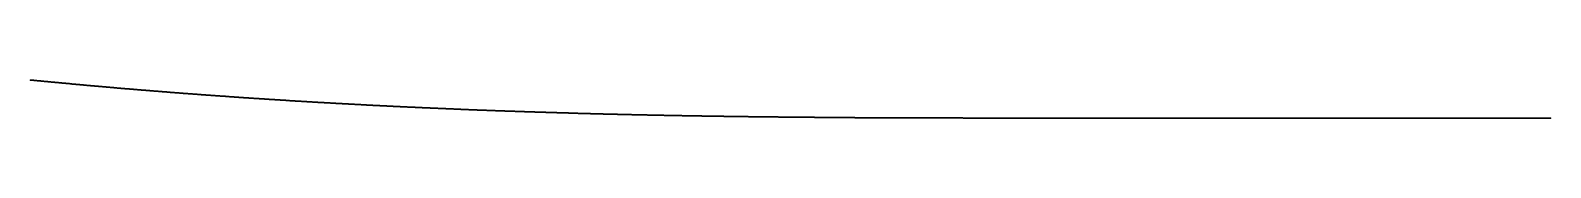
# Model space of a CAD drawing. Header units: metres. Extents: x 0 to 360, y 0 to 49.
# Drawn here: x 225.01 to 247.49, y 0 to 0.56 of the extents above; entities that cross this region are included whole.
import ezdxf

# ---------------------------------------------------------------- set-up
doc = ezdxf.new("R2010")
doc.units = ezdxf.units.M

msp = doc.modelspace()

# ---------------------------------------------------------------- linework, layer by layer
for p in [(225.009, 0.561), (225.021, 0.56), (225.032, 0.559), (225.043, 0.558), (225.055, 0.557), (225.066, 0.556), (225.078, 0.554), (225.089, 0.553), (225.101, 0.552), (225.112, 0.551), (225.124, 0.55), (225.135, 0.549), (225.147, 0.548), (225.158, 0.547), (225.17, 0.546), (225.181, 0.544), (225.193, 0.543), (225.204, 0.542), (225.216, 0.541), (225.227, 0.54), (225.239, 0.539), (225.25, 0.538), (225.262, 0.537), (225.273, 0.536), (225.284, 0.535), (225.296, 0.533), (225.307, 0.532), (225.319, 0.531), (225.33, 0.53), (225.342, 0.529), (225.353, 0.528), (225.365, 0.527), (225.376, 0.526), (225.388, 0.525), (225.399, 0.524), (225.411, 0.523), (225.422, 0.522), (225.434, 0.52), (225.445, 0.519), (225.457, 0.518), (225.468, 0.517), (225.48, 0.516), (225.491, 0.515), (225.503, 0.514), (225.514, 0.513), (225.526, 0.512), (225.537, 0.511), (225.549, 0.51), (225.56, 0.509), (225.572, 0.508), (225.583, 0.507), (225.595, 0.505), (225.606, 0.504), (225.618, 0.503), (225.629, 0.502), (225.641, 0.501), (225.652, 0.5), (225.664, 0.499), (225.675, 0.498), (225.687, 0.497), (225.698, 0.496), (225.71, 0.495), (225.721, 0.494), (225.733, 0.493), (225.744, 0.492), (225.755, 0.491), (225.767, 0.49), (225.778, 0.489), (225.79, 0.488), (225.801, 0.487), (225.813, 0.486), (225.824, 0.485), (225.836, 0.483), (225.847, 0.482), (225.859, 0.481), (225.87, 0.48), (225.882, 0.479), (225.893, 0.478), (225.905, 0.477), (225.916, 0.476), (225.928, 0.475), (225.939, 0.474), (225.951, 0.473), (225.962, 0.472), (225.974, 0.471), (225.986, 0.47), (225.997, 0.469), (226.009, 0.468), (226.02, 0.467), (226.032, 0.466), (226.043, 0.465), (226.055, 0.464), (226.066, 0.463), (226.078, 0.462), (226.089, 0.461), (226.101, 0.46), (226.112, 0.459), (226.124, 0.458), (226.135, 0.457), (226.147, 0.456), (226.158, 0.455), (226.17, 0.454), (226.181, 0.453), (226.193, 0.452), (226.204, 0.451), (226.216, 0.45), (226.227, 0.449), (226.239, 0.448), (226.25, 0.447), (226.262, 0.446), (226.273, 0.445), (226.285, 0.444), (226.296, 0.443), (226.308, 0.442), (226.319, 0.441), (226.331, 0.44), (226.342, 0.439), (226.354, 0.438), (226.365, 0.437), (226.377, 0.436), (226.388, 0.435), (226.4, 0.434), (226.411, 0.433), (226.423, 0.432), (226.434, 0.431), (226.446, 0.431), (226.457, 0.43), (226.469, 0.429), (226.481, 0.428), (226.492, 0.427), (226.504, 0.426), (226.515, 0.425), (226.527, 0.424), (226.538, 0.423), (226.55, 0.422), (226.561, 0.421), (226.573, 0.42), (226.584, 0.419), (226.596, 0.418), (226.607, 0.417), (226.619, 0.416), (226.63, 0.415), (226.642, 0.414), (226.653, 0.413), (226.665, 0.412), (226.676, 0.411), (226.688, 0.411), (226.699, 0.41), (226.711, 0.409), (226.723, 0.408), (226.734, 0.407), (226.746, 0.406), (226.757, 0.405), (226.769, 0.404), (226.78, 0.403), (226.792, 0.402), (226.803, 0.401), (226.815, 0.4), (226.826, 0.399), (226.838, 0.398), (226.849, 0.397), (226.861, 0.397), (226.872, 0.396), (226.884, 0.395), (226.896, 0.394), (226.907, 0.393), (226.919, 0.392), (226.93, 0.391), (226.942, 0.39), (226.953, 0.389), (226.965, 0.388), (226.976, 0.387), (226.988, 0.387), (226.999, 0.386), (227.011, 0.385), (227.022, 0.384), (227.034, 0.383), (227.045, 0.382), (227.057, 0.381), (227.069, 0.38), (227.08, 0.379), (227.092, 0.378), (227.103, 0.378), (227.115, 0.377), (227.126, 0.376), (227.138, 0.375), (227.149, 0.374), (227.161, 0.373), (227.172, 0.372), (227.184, 0.371), (227.195, 0.37), (227.207, 0.37), (227.219, 0.369), (227.23, 0.368), (227.242, 0.367), (227.253, 0.366), (227.265, 0.365), (227.276, 0.364), (227.288, 0.363), (227.299, 0.362), (227.311, 0.362), (227.322, 0.361), (227.334, 0.36), (227.346, 0.359), (227.357, 0.358), (227.369, 0.357), (227.38, 0.356), (227.392, 0.356), (227.403, 0.355), (227.415, 0.354), (227.426, 0.353), (227.438, 0.352), (227.449, 0.351), (227.461, 0.35), (227.473, 0.35), (227.484, 0.349), (227.496, 0.348), (227.507, 0.347), (227.519, 0.346), (227.53, 0.345), (227.542, 0.344), (227.553, 0.344), (227.565, 0.343), (227.577, 0.342), (227.588, 0.341), (227.6, 0.34), (227.611, 0.339), (227.623, 0.339), (227.634, 0.338), (227.646, 0.337), (227.657, 0.336), (227.669, 0.335), (227.681, 0.334), (227.692, 0.334), (227.704, 0.333), (227.715, 0.332), (227.727, 0.331), (227.738, 0.33), (227.75, 0.329), (227.761, 0.329), (227.773, 0.328), (227.785, 0.327), (227.796, 0.326), (227.808, 0.325), (227.819, 0.324), (227.831, 0.324), (227.842, 0.323), (227.854, 0.322), (227.865, 0.321), (227.877, 0.32), (227.889, 0.32), (227.9, 0.319), (227.912, 0.318), (227.923, 0.317), (227.935, 0.316), (227.946, 0.316), (227.958, 0.315), (227.97, 0.314), (227.981, 0.313), (227.993, 0.312), (228.004, 0.311), (228.016, 0.311), (228.027, 0.31), (228.039, 0.309), (228.05, 0.308), (228.062, 0.308), (228.074, 0.307), (228.085, 0.306), (228.097, 0.305), (228.108, 0.304), (228.12, 0.304), (228.131, 0.303), (228.143, 0.302), (228.155, 0.301), (228.166, 0.3), (228.178, 0.3), (228.189, 0.299), (228.201, 0.298), (228.212, 0.297), (228.224, 0.297), (228.236, 0.296), (228.247, 0.295), (228.259, 0.294), (228.27, 0.293), (228.282, 0.293), (228.293, 0.292), (228.305, 0.291), (228.317, 0.29), (228.328, 0.29), (228.34, 0.289), (228.351, 0.288), (228.363, 0.287), (228.374, 0.287), (228.386, 0.286), (228.398, 0.285), (228.409, 0.284), (228.421, 0.284), (228.432, 0.283), (228.444, 0.282), (228.455, 0.281), (228.467, 0.281), (228.479, 0.28), (228.49, 0.279), (228.502, 0.278), (228.513, 0.278), (228.525, 0.277), (228.537, 0.276), (228.548, 0.275), (228.56, 0.275), (228.571, 0.274), (228.583, 0.273), (228.594, 0.272), (228.606, 0.272), (228.618, 0.271), (228.629, 0.27), (228.641, 0.269), (228.652, 0.269), (228.664, 0.268), (228.675, 0.267), (228.687, 0.266), (228.699, 0.266), (228.71, 0.265), (228.722, 0.264), (228.733, 0.264), (228.745, 0.263), (228.757, 0.262), (228.768, 0.261), (228.78, 0.261), (228.791, 0.26), (228.803, 0.259), (228.814, 0.259), (228.826, 0.258), (228.838, 0.257), (228.849, 0.256), (228.861, 0.256), (228.872, 0.255), (228.884, 0.254), (228.896, 0.254), (228.907, 0.253), (228.919, 0.252), (228.93, 0.251), (228.942, 0.251), (228.953, 0.25), (228.965, 0.249), (228.977, 0.249), (228.988, 0.248), (229, 0.247), (229.011, 0.247), (229.023, 0.246), (229.035, 0.245), (229.046, 0.244), (229.058, 0.244), (229.069, 0.243), (229.081, 0.242), (229.093, 0.242), (229.104, 0.241), (229.116, 0.24), (229.127, 0.24), (229.139, 0.239), (229.15, 0.238), (229.162, 0.238), (229.174, 0.237), (229.185, 0.236), (229.197, 0.236), (229.208, 0.235), (229.22, 0.234), (229.232, 0.234), (229.243, 0.233), (229.255, 0.232), (229.266, 0.231), (229.278, 0.231), (229.29, 0.23), (229.301, 0.229), (229.313, 0.229), (229.324, 0.228), (229.336, 0.227), (229.348, 0.227), (229.359, 0.226), (229.371, 0.226), (229.382, 0.225), (229.394, 0.224), (229.406, 0.224), (229.417, 0.223), (229.429, 0.222), (229.44, 0.222), (229.452, 0.221), (229.464, 0.22), (229.475, 0.22), (229.487, 0.219), (229.498, 0.218), (229.51, 0.218), (229.522, 0.217), (229.533, 0.216), (229.545, 0.216), (229.556, 0.215), (229.568, 0.214), (229.58, 0.214), (229.591, 0.213), (229.603, 0.213), (229.614, 0.212), (229.626, 0.211), (229.638, 0.211), (229.649, 0.21), (229.661, 0.209), (229.672, 0.209), (229.684, 0.208), (229.696, 0.207), (229.707, 0.207), (229.719, 0.206), (229.73, 0.206), (229.742, 0.205), (229.754, 0.204), (229.765, 0.204), (229.777, 0.203), (229.788, 0.203), (229.8, 0.202), (229.812, 0.201), (229.823, 0.201), (229.835, 0.2), (229.846, 0.199), (229.858, 0.199), (229.87, 0.198), (229.881, 0.198), (229.893, 0.197), (229.904, 0.196), (229.916, 0.196), (229.928, 0.195), (229.939, 0.195), (229.951, 0.194), (229.962, 0.193), (229.974, 0.193), (229.986, 0.192), (229.997, 0.192), (230.009, 0.191), (230.021, 0.19), (230.032, 0.19), (230.044, 0.189), (230.055, 0.189), (230.067, 0.188), (230.079, 0.187), (230.09, 0.187), (230.102, 0.186), (230.113, 0.186), (230.125, 0.185), (230.137, 0.184), (230.148, 0.184), (230.16, 0.183), (230.171, 0.183), (230.183, 0.182), (230.195, 0.182), (230.206, 0.181), (230.218, 0.18), (230.23, 0.18), (230.241, 0.179), (230.253, 0.179), (230.264, 0.178), (230.276, 0.178), (230.288, 0.177), (230.299, 0.176), (230.311, 0.176), (230.322, 0.175), (230.334, 0.175), (230.346, 0.174), (230.357, 0.174), (230.369, 0.173), (230.381, 0.172), (230.392, 0.172), (230.404, 0.171), (230.415, 0.171), (230.427, 0.17), (230.439, 0.17), (230.45, 0.169), (230.462, 0.169), (230.473, 0.168), (230.485, 0.167), (230.497, 0.167), (230.508, 0.166), (230.52, 0.166), (230.532, 0.165), (230.543, 0.165), (230.555, 0.164), (230.566, 0.164), (230.578, 0.163), (230.59, 0.162), (230.601, 0.162), (230.613, 0.161), (230.625, 0.161), (230.636, 0.16), (230.648, 0.16), (230.659, 0.159), (230.671, 0.159), (230.683, 0.158), (230.694, 0.158), (230.706, 0.157), (230.717, 0.157), (230.729, 0.156), (230.741, 0.156), (230.752, 0.155), (230.764, 0.154), (230.776, 0.154), (230.787, 0.153), (230.799, 0.153), (230.81, 0.152), (230.822, 0.152), (230.834, 0.151), (230.845, 0.151), (230.857, 0.15), (230.869, 0.15), (230.88, 0.149), (230.892, 0.149), (230.903, 0.148), (230.915, 0.148), (230.927, 0.147), (230.938, 0.147), (230.95, 0.146), (230.962, 0.146), (230.973, 0.145), (230.985, 0.145), (230.996, 0.144), (231.008, 0.144), (231.02, 0.143), (231.031, 0.143), (231.043, 0.142), (231.055, 0.142), (231.066, 0.141), (231.078, 0.141), (231.089, 0.14), (231.101, 0.14), (231.113, 0.139), (231.124, 0.139), (231.136, 0.138), (231.148, 0.138), (231.159, 0.137), (231.171, 0.137), (231.182, 0.136), (231.194, 0.136), (231.206, 0.135), (231.217, 0.135), (231.229, 0.134), (231.241, 0.134), (231.252, 0.133), (231.264, 0.133), (231.276, 0.132), (231.287, 0.132), (231.299, 0.131), (231.31, 0.131), (231.322, 0.13), (231.334, 0.13), (231.345, 0.13), (231.357, 0.129), (231.369, 0.129), (231.38, 0.128), (231.392, 0.128), (231.403, 0.127), (231.415, 0.127), (231.427, 0.126), (231.438, 0.126), (231.45, 0.125), (231.462, 0.125), (231.473, 0.124), (231.485, 0.124), (231.497, 0.123), (231.508, 0.123), (231.52, 0.123), (231.531, 0.122), (231.543, 0.122), (231.555, 0.121), (231.566, 0.121), (231.578, 0.12), (231.59, 0.12), (231.601, 0.119), (231.613, 0.119), (231.624, 0.118), (231.636, 0.118), (231.648, 0.118), (231.659, 0.117), (231.671, 0.117), (231.683, 0.116), (231.694, 0.116), (231.706, 0.115), (231.718, 0.115), (231.729, 0.114), (231.741, 0.114), (231.752, 0.114), (231.764, 0.113), (231.776, 0.113), (231.787, 0.112), (231.799, 0.112), (231.811, 0.111), (231.822, 0.111), (231.834, 0.111), (231.846, 0.11), (231.857, 0.11), (231.869, 0.109), (231.881, 0.109), (231.892, 0.108), (231.904, 0.108), (231.915, 0.108), (231.927, 0.107), (231.939, 0.107), (231.95, 0.106), (231.962, 0.106), (231.974, 0.106), (231.985, 0.105), (231.997, 0.105), (232.009, 0.104), (232.02, 0.104), (232.032, 0.103), (232.043, 0.103), (232.055, 0.103), (232.067, 0.102), (232.078, 0.102), (232.09, 0.101), (232.102, 0.101), (232.113, 0.101), (232.125, 0.1), (232.137, 0.1), (232.148, 0.099), (232.16, 0.099), (232.172, 0.099), (232.183, 0.098), (232.195, 0.098), (232.206, 0.097), (232.218, 0.097), (232.23, 0.097), (232.241, 0.096), (232.253, 0.096), (232.265, 0.095), (232.276, 0.095), (232.288, 0.095), (232.3, 0.094), (232.311, 0.094), (232.323, 0.093), (232.335, 0.093), (232.346, 0.093), (232.358, 0.092), (232.369, 0.092), (232.381, 0.092), (232.393, 0.091), (232.404, 0.091), (232.416, 0.09), (232.428, 0.09), (232.439, 0.09), (232.451, 0.089), (232.463, 0.089), (232.474, 0.088), (232.486, 0.088), (232.498, 0.088), (232.509, 0.087), (232.521, 0.087), (232.533, 0.087), (232.544, 0.086), (232.556, 0.086), (232.567, 0.086), (232.579, 0.085), (232.591, 0.085), (232.602, 0.084), (232.614, 0.084), (232.626, 0.084), (232.637, 0.083), (232.649, 0.083), (232.661, 0.083), (232.672, 0.082), (232.684, 0.082), (232.696, 0.082), (232.707, 0.081), (232.719, 0.081), (232.731, 0.08), (232.742, 0.08), (232.754, 0.08), (232.765, 0.079), (232.777, 0.079), (232.789, 0.079), (232.8, 0.078), (232.812, 0.078), (232.824, 0.078), (232.835, 0.077), (232.847, 0.077), (232.859, 0.077), (232.87, 0.076), (232.882, 0.076), (232.894, 0.076), (232.905, 0.075), (232.917, 0.075), (232.929, 0.075), (232.94, 0.074), (232.952, 0.074), (232.964, 0.074), (232.975, 0.073), (232.987, 0.073), (232.998, 0.073), (233.01, 0.072), (233.022, 0.072), (233.033, 0.072), (233.045, 0.071), (233.057, 0.071), (233.068, 0.071), (233.08, 0.07), (233.092, 0.07), (233.103, 0.07), (233.115, 0.069), (233.127, 0.069), (233.138, 0.069), (233.15, 0.068), (233.162, 0.068), (233.173, 0.068), (233.185, 0.067), (233.197, 0.067), (233.208, 0.067), (233.22, 0.066), (233.232, 0.066), (233.243, 0.066), (233.255, 0.065), (233.266, 0.065), (233.278, 0.065), (233.29, 0.065), (233.301, 0.064), (233.313, 0.064), (233.325, 0.064), (233.336, 0.063), (233.348, 0.063), (233.36, 0.063), (233.371, 0.062), (233.383, 0.062), (233.395, 0.062), (233.406, 0.062), (233.418, 0.061), (233.43, 0.061), (233.441, 0.061), (233.453, 0.06), (233.465, 0.06), (233.476, 0.06), (233.488, 0.059), (233.5, 0.059), (233.511, 0.059), (233.523, 0.059), (233.535, 0.058), (233.546, 0.058), (233.558, 0.058), (233.57, 0.057), (233.581, 0.057), (233.593, 0.057), (233.604, 0.057), (233.616, 0.056), (233.628, 0.056), (233.639, 0.056), (233.651, 0.055), (233.663, 0.055), (233.674, 0.055), (233.686, 0.055), (233.698, 0.054), (233.709, 0.054), (233.721, 0.054), (233.733, 0.053), (233.744, 0.053), (233.756, 0.053), (233.768, 0.053), (233.779, 0.052), (233.791, 0.052), (233.803, 0.052), (233.814, 0.052), (233.826, 0.051), (233.838, 0.051), (233.849, 0.051), (233.861, 0.05), (233.873, 0.05), (233.884, 0.05), (233.896, 0.05), (233.908, 0.049), (233.919, 0.049), (233.931, 0.049), (233.943, 0.049), (233.954, 0.048), (233.966, 0.048), (233.978, 0.048), (233.989, 0.048), (234.001, 0.047), (234.013, 0.047), (234.024, 0.047), (234.036, 0.047), (234.048, 0.046), (234.059, 0.046), (234.071, 0.046), (234.082, 0.046), (234.094, 0.045), (234.106, 0.045), (234.117, 0.045), (234.129, 0.045), (234.141, 0.044), (234.152, 0.044), (234.164, 0.044), (234.176, 0.044), (234.187, 0.043), (234.199, 0.043), (234.211, 0.043), (234.222, 0.043), (234.234, 0.042), (234.246, 0.042), (234.257, 0.042), (234.269, 0.042), (234.281, 0.041), (234.292, 0.041), (234.304, 0.041), (234.316, 0.041), (234.327, 0.041), (234.339, 0.04), (234.351, 0.04), (234.362, 0.04), (234.374, 0.04), (234.386, 0.039), (234.397, 0.039), (234.409, 0.039), (234.421, 0.039), (234.432, 0.038), (234.444, 0.038), (234.456, 0.038), (234.467, 0.038), (234.479, 0.038), (234.491, 0.037), (234.502, 0.037), (234.514, 0.037), (234.526, 0.037), (234.537, 0.037), (234.549, 0.036), (234.561, 0.036), (234.572, 0.036), (234.584, 0.036), (234.596, 0.035), (234.607, 0.035), (234.619, 0.035), (234.631, 0.035), (234.642, 0.035), (234.654, 0.034), (234.666, 0.034), (234.677, 0.034), (234.689, 0.034), (234.701, 0.034), (234.712, 0.033), (234.724, 0.033), (234.736, 0.033), (234.747, 0.033), (234.759, 0.033), (234.771, 0.032), (234.782, 0.032), (234.794, 0.032), (234.806, 0.032), (234.817, 0.032), (234.829, 0.031), (234.841, 0.031), (234.852, 0.031), (234.864, 0.031), (234.876, 0.031), (234.887, 0.03), (234.899, 0.03), (234.911, 0.03), (234.922, 0.03), (234.934, 0.03), (234.946, 0.029), (234.957, 0.029), (234.969, 0.029), (234.981, 0.029), (234.992, 0.029), (235.004, 0.028), (235.016, 0.028), (235.027, 0.028), (235.039, 0.028), (235.051, 0.028), (235.062, 0.028), (235.074, 0.027), (235.086, 0.027), (235.097, 0.027), (235.109, 0.027), (235.121, 0.027), (235.132, 0.026), (235.144, 0.026), (235.156, 0.026), (235.167, 0.026), (235.179, 0.026), (235.191, 0.026), (235.202, 0.025), (235.214, 0.025), (235.226, 0.025), (235.237, 0.025), (235.249, 0.025), (235.261, 0.025), (235.272, 0.024), (235.284, 0.024), (235.296, 0.024), (235.307, 0.024), (235.319, 0.024), (235.331, 0.024), (235.342, 0.023), (235.354, 0.023), (235.366, 0.023), (235.377, 0.023), (235.389, 0.023), (235.401, 0.023), (235.412, 0.022), (235.424, 0.022), (235.436, 0.022), (235.447, 0.022), (235.459, 0.022), (235.471, 0.022), (235.482, 0.021), (235.494, 0.021), (235.506, 0.021), (235.517, 0.021), (235.529, 0.021), (235.541, 0.021), (235.552, 0.021), (235.564, 0.02), (235.576, 0.02), (235.587, 0.02), (235.599, 0.02), (235.611, 0.02), (235.622, 0.02), (235.634, 0.019), (235.646, 0.019), (235.657, 0.019), (235.669, 0.019), (235.681, 0.019), (235.692, 0.019), (235.704, 0.019), (235.716, 0.018), (235.727, 0.018), (235.739, 0.018), (235.751, 0.018), (235.762, 0.018), (235.774, 0.018), (235.786, 0.018), (235.797, 0.017), (235.809, 0.017), (235.821, 0.017), (235.832, 0.017), (235.844, 0.017), (235.856, 0.017), (235.867, 0.017), (235.879, 0.017), (235.891, 0.016), (235.902, 0.016), (235.914, 0.016), (235.926, 0.016), (235.937, 0.016), (235.949, 0.016), (235.961, 0.016), (235.972, 0.016), (235.984, 0.015), (235.996, 0.015), (236.007, 0.015), (236.019, 0.015), (236.031, 0.015), (236.042, 0.015), (236.054, 0.015), (236.066, 0.015), (236.077, 0.014), (236.089, 0.014), (236.101, 0.014), (236.112, 0.014), (236.124, 0.014), (236.136, 0.014), (236.147, 0.014), (236.159, 0.014), (236.171, 0.013), (236.182, 0.013), (236.194, 0.013), (236.206, 0.013), (236.218, 0.013), (236.229, 0.013), (236.241, 0.013), (236.253, 0.013), (236.264, 0.013), (236.276, 0.012), (236.288, 0.012), (236.299, 0.012), (236.311, 0.012), (236.323, 0.012), (236.334, 0.012), (236.346, 0.012), (236.358, 0.012), (236.369, 0.012), (236.381, 0.011), (236.393, 0.011), (236.404, 0.011), (236.416, 0.011), (236.428, 0.011), (236.439, 0.011), (236.451, 0.011), (236.463, 0.011), (236.474, 0.011), (236.486, 0.011), (236.498, 0.01), (236.509, 0.01), (236.521, 0.01), (236.533, 0.01), (236.544, 0.01), (236.556, 0.01), (236.568, 0.01), (236.579, 0.01), (236.591, 0.01), (236.603, 0.01), (236.614, 0.009), (236.626, 0.009), (236.638, 0.009), (236.649, 0.009), (236.661, 0.009), (236.673, 0.009), (236.684, 0.009), (236.696, 0.009), (236.708, 0.009), (236.719, 0.009), (236.731, 0.009), (236.743, 0.009), (236.754, 0.008), (236.766, 0.008), (236.778, 0.008), (236.789, 0.008), (236.801, 0.008), (236.813, 0.008), (236.824, 0.008), (236.836, 0.008), (236.848, 0.008), (236.859, 0.008), (236.871, 0.008), (236.883, 0.008), (236.895, 0.007), (236.906, 0.007), (236.918, 0.007), (236.93, 0.007), (236.941, 0.007), (236.953, 0.007), (236.965, 0.007), (236.976, 0.007), (236.988, 0.007), (237, 0.007), (237.011, 0.007), (237.023, 0.007), (237.035, 0.007), (237.046, 0.006), (237.058, 0.006), (237.07, 0.006), (237.081, 0.006), (237.093, 0.006), (237.105, 0.006), (237.116, 0.006), (237.128, 0.006), (237.14, 0.006), (237.151, 0.006), (237.163, 0.006), (237.175, 0.006), (237.186, 0.006), (237.198, 0.006), (237.21, 0.005), (237.221, 0.005), (237.233, 0.005), (237.245, 0.005), (237.256, 0.005), (237.268, 0.005), (237.28, 0.005), (237.291, 0.005), (237.303, 0.005), (237.315, 0.005), (237.326, 0.005), (237.338, 0.005), (237.35, 0.005), (237.361, 0.005), (237.373, 0.005), (237.385, 0.005), (237.396, 0.004), (237.408, 0.004), (237.42, 0.004), (237.431, 0.004), (237.443, 0.004), (237.455, 0.004), (237.467, 0.004), (237.478, 0.004), (237.49, 0.004), (237.502, 0.004), (237.513, 0.004), (237.525, 0.004), (237.537, 0.004), (237.548, 0.004), (237.56, 0.004), (237.572, 0.004), (237.583, 0.004), (237.595, 0.004), (237.607, 0.004), (237.618, 0.003), (237.63, 0.003), (237.642, 0.003), (237.653, 0.003), (237.665, 0.003), (237.677, 0.003), (237.688, 0.003), (237.7, 0.003), (237.712, 0.003), (237.723, 0.003), (237.735, 0.003), (237.747, 0.003), (237.758, 0.003), (237.77, 0.003), (237.782, 0.003), (237.793, 0.003), (237.805, 0.003), (237.817, 0.003), (237.828, 0.003), (237.84, 0.003), (237.852, 0.003), (237.863, 0.003), (237.875, 0.003), (237.887, 0.002), (237.898, 0.002), (237.91, 0.002), (237.922, 0.002), (237.933, 0.002), (237.945, 0.002), (237.957, 0.002), (237.969, 0.002), (237.98, 0.002), (237.992, 0.002), (238.004, 0.002), (238.015, 0.002), (238.027, 0.002), (238.039, 0.002), (238.05, 0.002), (238.062, 0.002), (238.074, 0.002), (238.085, 0.002), (238.097, 0.002), (238.109, 0.002), (238.12, 0.002), (238.132, 0.002), (238.144, 0.002), (238.155, 0.002), (238.167, 0.002), (238.179, 0.002), (238.19, 0.002), (238.202, 0.002), (238.214, 0.002), (238.225, 0.001), (238.237, 0.001), (238.249, 0.001), (238.26, 0.001), (238.272, 0.001), (238.284, 0.001), (238.295, 0.001), (238.307, 0.001), (238.319, 0.001), (238.33, 0.001), (238.342, 0.001), (238.354, 0.001), (238.365, 0.001), (238.377, 0.001), (238.389, 0.001), (238.4, 0.001), (238.412, 0.001), (238.424, 0.001), (238.435, 0.001), (238.447, 0.001), (238.459, 0.001), (238.471, 0.001), (238.482, 0.001), (238.494, 0.001), (238.506, 0.001), (238.517, 0.001), (238.529, 0.001), (238.541, 0.001), (238.552, 0.001), (238.564, 0.001), (238.576, 0.001), (238.587, 0.001), (238.599, 0.001), (238.611, 0.001), (238.622, 0.001), (238.634, 0.001), (238.646, 0.001), (238.657, 0.001), (238.669, 0.001), (238.681, 0.001), (238.692, 0.001), (238.704, 0.001), (238.716, 0.001), (238.727, 0.001), (238.739, 0.001), (238.751, 0.001), (238.762, 0.001), (238.774, 0.001), (238.786, 0.001), (238.797, 0.001), (238.809, 0), (238.821, 0), (238.832, 0), (238.844, 0), (238.856, 0), (238.867, 0), (238.879, 0), (238.891, 0), (238.903, 0), (238.914, 0), (238.926, 0), (238.938, 0), (238.949, 0), (238.961, 0), (238.973, 0), (238.984, 0), (238.996, 0), (239.008, 0), (239.019, 0), (239.031, 0), (239.043, 0), (239.054, 0), (239.066, 0), (239.078, 0), (239.089, 0), (239.101, 0), (239.113, 0), (239.124, 0), (239.136, 0), (239.148, 0), (239.159, 0), (239.171, 0), (239.183, 0), (239.194, 0), (239.206, 0), (239.218, 0), (239.229, 0), (239.241, 0), (239.253, 0), (239.264, 0), (239.276, 0), (239.288, 0), (239.299, 0), (239.311, 0), (239.323, 0), (239.334, 0), (239.346, 0), (239.358, 0), (239.37, 0), (239.381, 0), (239.393, 0), (239.405, 0), (239.416, 0), (239.428, 0), (239.44, 0), (239.451, 0), (239.463, 0), (239.475, 0), (239.486, 0), (239.498, 0), (239.51, 0), (239.521, 0), (239.533, 0), (239.545, 0), (239.556, 0), (239.568, 0), (239.58, 0), (239.591, 0), (239.603, 0), (239.615, 0), (239.626, 0), (239.638, 0), (239.65, 0), (239.661, 0), (239.673, 0), (239.685, 0), (239.696, 0), (239.708, 0), (239.72, 0), (239.731, 0), (239.743, 0), (239.755, 0), (239.766, 0), (239.778, 0), (239.79, 0), (239.802, 0), (239.813, 0), (239.825, 0), (239.837, 0), (239.848, 0), (239.86, 0), (239.872, 0), (239.883, 0), (239.895, 0), (239.907, 0), (239.918, 0), (239.93, 0), (239.942, 0), (239.953, 0), (239.965, 0), (239.977, 0), (239.988, 0), (240, 0), (240.012, 0), (240.023, 0), (240.035, 0), (240.047, 0), (240.058, 0), (240.07, 0), (240.082, 0), (240.093, 0), (240.105, 0), (240.117, 0), (240.128, 0), (240.14, 0), (240.152, 0), (240.163, 0), (240.175, 0), (240.187, 0), (240.198, 0), (240.21, 0), (240.222, 0), (240.233, 0), (240.245, 0), (240.257, 0), (240.268, 0), (240.28, 0), (240.292, 0), (240.304, 0), (240.315, 0), (240.327, 0), (240.339, 0), (240.35, 0), (240.362, 0), (240.374, 0), (240.385, 0), (240.397, 0), (240.409, 0), (240.42, 0), (240.432, 0), (240.444, 0), (240.455, 0), (240.467, 0), (240.479, 0), (240.49, 0), (240.502, 0), (240.514, 0), (240.525, 0), (240.537, 0), (240.549, 0), (240.56, 0), (240.572, 0), (240.584, 0), (240.595, 0), (240.607, 0), (240.619, 0), (240.63, 0), (240.642, 0), (240.654, 0), (240.665, 0), (240.677, 0), (240.689, 0), (240.7, 0), (240.712, 0), (240.724, 0), (240.735, 0), (240.747, 0), (240.759, 0), (240.77, 0), (240.782, 0), (240.794, 0), (240.806, 0), (240.817, 0), (240.829, 0), (240.841, 0), (240.852, 0), (240.864, 0), (240.876, 0), (240.887, 0), (240.899, 0), (240.911, 0), (240.922, 0), (240.934, 0), (240.946, 0), (240.957, 0), (240.969, 0), (240.981, 0), (240.992, 0), (241.004, 0), (241.016, 0), (241.027, 0), (241.039, 0), (241.051, 0), (241.062, 0), (241.074, 0), (241.086, 0), (241.097, 0), (241.109, 0), (241.121, 0), (241.132, 0), (241.144, 0), (241.156, 0), (241.167, 0), (241.179, 0), (241.191, 0), (241.202, 0), (241.214, 0), (241.226, 0), (241.237, 0), (241.249, 0), (241.261, 0), (241.272, 0), (241.284, 0), (241.296, 0), (241.307, 0), (241.319, 0), (241.331, 0), (241.343, 0), (241.354, 0), (241.366, 0), (241.378, 0), (241.389, 0), (241.401, 0), (241.413, 0), (241.424, 0), (241.436, 0), (241.448, 0), (241.459, 0), (241.471, 0), (241.483, 0), (241.494, 0), (241.506, 0), (241.518, 0), (241.529, 0), (241.541, 0), (241.553, 0), (241.564, 0), (241.576, 0), (241.588, 0), (241.599, 0), (241.611, 0), (241.623, 0), (241.634, 0), (241.646, 0), (241.658, 0), (241.669, 0), (241.681, 0), (241.693, 0), (241.704, 0), (241.716, 0), (241.728, 0), (241.739, 0), (241.751, 0), (241.763, 0), (241.774, 0), (241.786, 0), (241.798, 0), (241.809, 0), (241.821, 0), (241.833, 0), (241.845, 0), (241.856, 0), (241.868, 0), (241.88, 0), (241.891, 0), (241.903, 0), (241.915, 0), (241.926, 0), (241.938, 0), (241.95, 0), (241.961, 0), (241.973, 0), (241.985, 0), (241.996, 0), (242.008, 0), (242.02, 0), (242.031, 0), (242.043, 0), (242.055, 0), (242.066, 0), (242.078, 0), (242.09, 0), (242.101, 0), (242.113, 0), (242.125, 0), (242.136, 0), (242.148, 0), (242.16, 0), (242.171, 0), (242.183, 0), (242.195, 0), (242.206, 0), (242.218, 0), (242.23, 0), (242.241, 0), (242.253, 0), (242.265, 0), (242.276, 0), (242.288, 0), (242.3, 0), (242.311, 0), (242.323, 0), (242.335, 0), (242.347, 0), (242.358, 0), (242.37, 0), (242.382, 0), (242.393, 0), (242.405, 0), (242.417, 0), (242.428, 0), (242.44, 0), (242.452, 0), (242.463, 0), (242.475, 0), (242.487, 0), (242.498, 0), (242.51, 0), (242.522, 0), (242.533, 0), (242.545, 0), (242.557, 0), (242.568, 0), (242.58, 0), (242.592, 0), (242.603, 0), (242.615, 0), (242.627, 0), (242.638, 0), (242.65, 0), (242.662, 0), (242.673, 0), (242.685, 0), (242.697, 0), (242.708, 0), (242.72, 0), (242.732, 0), (242.743, 0), (242.755, 0), (242.767, 0), (242.778, 0), (242.79, 0), (242.802, 0), (242.813, 0), (242.825, 0), (242.837, 0), (242.849, 0), (242.86, 0), (242.872, 0), (242.884, 0), (242.895, 0), (242.907, 0), (242.919, 0), (242.93, 0), (242.942, 0), (242.954, 0), (242.965, 0), (242.977, 0), (242.989, 0), (243, 0), (243.012, 0), (243.024, 0), (243.035, 0), (243.047, 0), (243.059, 0), (243.07, 0), (243.082, 0), (243.094, 0), (243.105, 0), (243.117, 0), (243.129, 0), (243.14, 0), (243.152, 0), (243.164, 0), (243.175, 0), (243.187, 0), (243.199, 0), (243.21, 0), (243.222, 0), (243.234, 0), (243.245, 0), (243.257, 0), (243.269, 0), (243.28, 0), (243.292, 0), (243.304, 0), (243.315, 0), (243.327, 0), (243.339, 0), (243.35, 0), (243.362, 0), (243.374, 0), (243.386, 0), (243.397, 0), (243.409, 0), (243.421, 0), (243.432, 0), (243.444, 0), (243.456, 0), (243.467, 0), (243.479, 0), (243.491, 0), (243.502, 0), (243.514, 0), (243.526, 0), (243.537, 0), (243.549, 0), (243.561, 0), (243.572, 0), (243.584, 0), (243.596, 0), (243.607, 0), (243.619, 0), (243.631, 0), (243.642, 0), (243.654, 0), (243.666, 0), (243.677, 0), (243.689, 0), (243.701, 0), (243.712, 0), (243.724, 0), (243.736, 0), (243.747, 0), (243.759, 0), (243.771, 0), (243.782, 0), (243.794, 0), (243.806, 0), (243.817, 0), (243.829, 0), (243.841, 0), (243.852, 0), (243.864, 0), (243.876, 0), (243.888, 0), (243.899, 0), (243.911, 0), (243.923, 0), (243.934, 0), (243.946, 0), (243.958, 0), (243.969, 0), (243.981, 0), (243.993, 0), (244.004, 0), (244.016, 0), (244.028, 0), (244.039, 0), (244.051, 0), (244.063, 0), (244.074, 0), (244.086, 0), (244.098, 0), (244.109, 0), (244.121, 0), (244.133, 0), (244.144, 0), (244.156, 0), (244.168, 0), (244.179, 0), (244.191, 0), (244.203, 0), (244.214, 0), (244.226, 0), (244.238, 0), (244.249, 0), (244.261, 0), (244.273, 0), (244.284, 0), (244.296, 0), (244.308, 0), (244.319, 0), (244.331, 0), (244.343, 0), (244.354, 0), (244.366, 0), (244.378, 0), (244.39, 0), (244.401, 0), (244.413, 0), (244.425, 0), (244.436, 0), (244.448, 0), (244.46, 0), (244.471, 0), (244.483, 0), (244.495, 0), (244.506, 0), (244.518, 0), (244.53, 0), (244.541, 0), (244.553, 0), (244.565, 0), (244.576, 0), (244.588, 0), (244.6, 0), (244.611, 0), (244.623, 0), (244.635, 0), (244.646, 0), (244.658, 0), (244.67, 0), (244.681, 0), (244.693, 0), (244.705, 0), (244.716, 0), (244.728, 0), (244.74, 0), (244.751, 0), (244.763, 0), (244.775, 0), (244.786, 0), (244.798, 0), (244.81, 0), (244.821, 0), (244.833, 0), (244.845, 0), (244.856, 0), (244.868, 0), (244.88, 0), (244.892, 0), (244.903, 0), (244.915, 0), (244.927, 0), (244.938, 0), (244.95, 0), (244.962, 0), (244.973, 0), (244.985, 0), (244.997, 0), (245.008, 0), (245.02, 0), (245.032, 0), (245.043, 0), (245.055, 0), (245.067, 0), (245.078, 0), (245.09, 0), (245.102, 0), (245.113, 0), (245.125, 0), (245.137, 0), (245.148, 0), (245.16, 0), (245.172, 0), (245.183, 0), (245.195, 0), (245.207, 0), (245.218, 0), (245.23, 0), (245.242, 0), (245.253, 0), (245.265, 0), (245.277, 0), (245.288, 0), (245.3, 0), (245.312, 0), (245.323, 0), (245.335, 0), (245.347, 0), (245.358, 0), (245.37, 0), (245.382, 0), (245.393, 0), (245.405, 0), (245.417, 0), (245.429, 0), (245.44, 0), (245.452, 0), (245.464, 0), (245.475, 0), (245.487, 0), (245.499, 0), (245.51, 0), (245.522, 0), (245.534, 0), (245.545, 0), (245.557, 0), (245.569, 0), (245.58, 0), (245.592, 0), (245.604, 0), (245.615, 0), (245.627, 0), (245.639, 0), (245.65, 0), (245.662, 0), (245.674, 0), (245.685, 0), (245.697, 0), (245.709, 0), (245.72, 0), (245.732, 0), (245.744, 0), (245.755, 0), (245.767, 0), (245.779, 0), (245.79, 0), (245.802, 0), (245.814, 0), (245.825, 0), (245.837, 0), (245.849, 0), (245.86, 0), (245.872, 0), (245.884, 0), (245.895, 0), (245.907, 0), (245.919, 0), (245.931, 0), (245.942, 0), (245.954, 0), (245.966, 0), (245.977, 0), (245.989, 0), (246.001, 0), (246.012, 0), (246.024, 0), (246.036, 0), (246.047, 0), (246.059, 0), (246.071, 0), (246.082, 0), (246.094, 0), (246.106, 0), (246.117, 0), (246.129, 0), (246.141, 0), (246.152, 0), (246.164, 0), (246.176, 0), (246.187, 0), (246.199, 0), (246.211, 0), (246.222, 0), (246.234, 0), (246.246, 0), (246.257, 0), (246.269, 0), (246.281, 0), (246.292, 0), (246.304, 0), (246.316, 0), (246.327, 0), (246.339, 0), (246.351, 0), (246.362, 0), (246.374, 0), (246.386, 0), (246.397, 0), (246.409, 0), (246.421, 0), (246.433, 0), (246.444, 0), (246.456, 0), (246.468, 0), (246.479, 0), (246.491, 0), (246.503, 0), (246.514, 0), (246.526, 0), (246.538, 0), (246.549, 0), (246.561, 0), (246.573, 0), (246.584, 0), (246.596, 0), (246.608, 0), (246.619, 0), (246.631, 0), (246.643, 0), (246.654, 0), (246.666, 0), (246.678, 0), (246.689, 0), (246.701, 0), (246.713, 0), (246.724, 0), (246.736, 0), (246.748, 0), (246.759, 0), (246.771, 0), (246.783, 0), (246.794, 0), (246.806, 0), (246.818, 0), (246.829, 0), (246.841, 0), (246.853, 0), (246.864, 0), (246.876, 0), (246.888, 0), (246.899, 0), (246.911, 0), (246.923, 0), (246.935, 0), (246.946, 0), (246.958, 0), (246.97, 0), (246.981, 0), (246.993, 0), (247.005, 0), (247.016, 0), (247.028, 0), (247.04, 0), (247.051, 0), (247.063, 0), (247.075, 0), (247.086, 0), (247.098, 0), (247.11, 0), (247.121, 0), (247.133, 0), (247.145, 0), (247.156, 0), (247.168, 0), (247.18, 0), (247.191, 0), (247.203, 0), (247.215, 0), (247.226, 0), (247.238, 0), (247.25, 0), (247.261, 0), (247.273, 0), (247.285, 0), (247.296, 0), (247.308, 0), (247.32, 0), (247.331, 0), (247.343, 0), (247.355, 0), (247.366, 0), (247.378, 0), (247.39, 0), (247.401, 0), (247.413, 0), (247.425, 0), (247.436, 0), (247.448, 0), (247.46, 0), (247.472, 0), (247.483, 0), (247.495, 0)]:
    msp.add_point(p)

doc.saveas('drawing.dxf')
